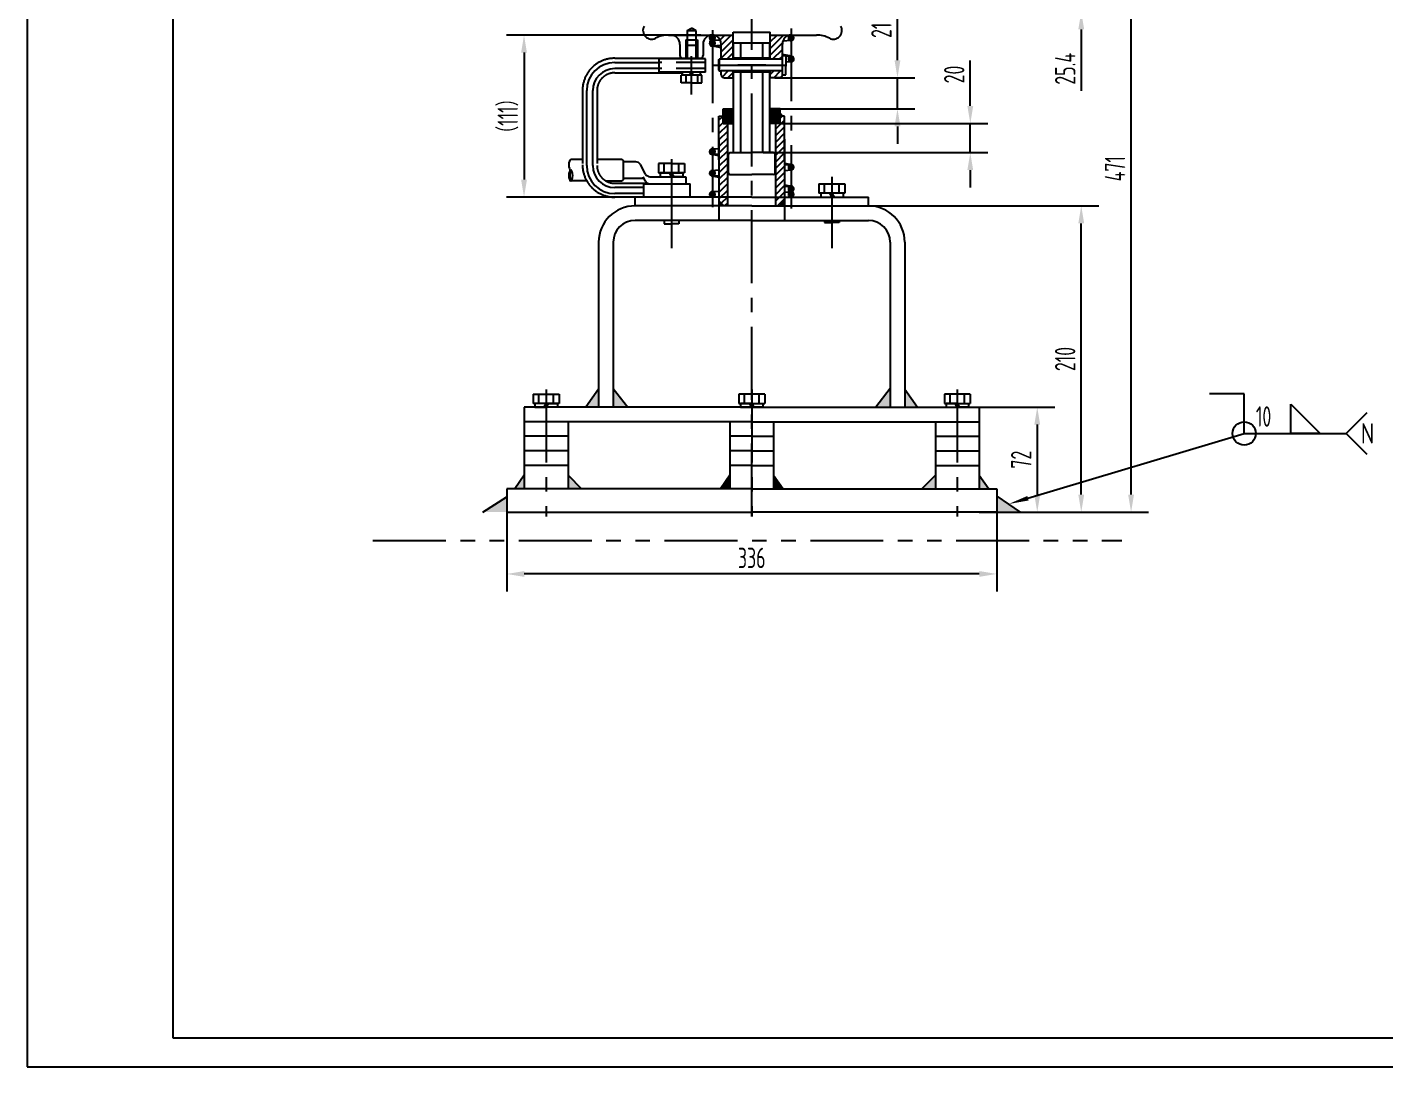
# Model space of a CAD drawing. Header units: millimetres. Extents: x 0 to 8400, y -230 to 5940.
# Drawn here: x 0 to 4656, y 0 to 3564 of the extents above; entities that cross this region are included whole.
import ezdxf
from ezdxf.enums import TextEntityAlignment as Align

# ---------------------------------------------------------------- set-up
doc = ezdxf.new("R2010")
doc.units = ezdxf.units.MM
doc.header["$LTSCALE"] = 200
for name, pattern in [('F', [0.75, 0.5, -0.25]), ('G', [2, 1.25, -0.25, 0.25, -0.25]), ('K', [2.5, 1.25, -0.25, 0.25, -0.25, 0.25, -0.25])]:
    doc.linetypes.add(name, pattern=pattern)
for name, color, linetype in [('01', 7, 'Continuous'), ('02', 1, 'Continuous'), ('04', 2, 'F'), ('05', 4, 'G'), ('07', 6, 'K'), ('08', 1, 'Continuous'), ('13', 3, 'Continuous')]:
    doc.layers.add(name, color=color, linetype=linetype)
doc.styles.get("Standard").update_dxf_attribs({"font": 'isocp', "width": 0.707, "bigfont": 'intecad.shx'})
doc.dimstyles.new('INTE', dxfattribs={"dimscale": 20, "dimtxt": 3.5, "dimasz": 3, "dimexe": 3, "dimexo": 0, "dimgap": 1, "dimtad": 1, "dimdec": 1, "dimdsep": 46, "dimtxsty": 'Standard', "dimcen": 0, "dimclrd": 1, "dimclre": 1, "dimclrt": 3, "dimaunit": 1, "dimadec": 0, "dimazin": 0, "dimtfac": 1, "dimtdec": 1, "dimtmove": 0, "dimatfit": 0, "dimfxl": 0, "dimarcsym": 0})
pattern_1 = [(45, (7817.8598, 835.6006), (-2.245064, 2.245064), [])]
pattern_2 = [(45, (7817.8598, 833.6006), (-2.245064, 2.245064), [])]

# ---------------------------------------------------------------- blocks, each defined once
blk = doc.blocks.new('*U133')
at = {"layer": '01'}
for p, q in [((-7.7, 2.6), (-7.7, 0)), ((0, 2.6), (-7.7, 2.6)), ((-7.7, 0), (0, 0)), ((0, 0), (-1.5, 2.6)), ((0, 2.6), (1.5, 0)), ((0, 2.6), (7.7, 2.6)), ((7.7, 0), (0, 0)), ((7.7, 2.6), (7.7, 0))]:
    blk.add_line(p, q, dxfattribs=at)
at = {"layer": '05'}
blk.add_line((0, 4.7), (0, -2.1), dxfattribs=at)
blk = doc.blocks.new('*U132')
at = {"layer": '01'}
for p, q in [((-7.7, 2.6), (-7.7, 0)), ((0, 2.6), (-7.7, 2.6)), ((-7.7, 0), (0, 0)), ((0, 0), (-1.5, 2.6)), ((0, 2.6), (1.5, 0)), ((0, 2.6), (7.7, 2.6)), ((7.7, 0), (0, 0)), ((7.7, 2.6), (7.7, 0))]:
    blk.add_line(p, q, dxfattribs=at)
at = {"layer": '05'}
blk.add_line((0, 4.7), (0, -2.1), dxfattribs=at)
blk = doc.blocks.new('*D134')
at = {"layer": '08', "color": 1, "lineweight": -2}
for p, q in [((2784.9, 4256.6), (3845.8, 4256.6)), ((3785.8, 1961.6), (3785.8, 4196.6)), ((3324.9, 1901.6), (3845.8, 1901.6))]:
    blk.add_line(p, q, dxfattribs=at)
at = {"layer": '08', "color": 1}
for points in [[(3775.8, 4196.6), (3795.8, 4196.6), (3785.8, 4256.6)], [(3775.8, 1961.6), (3795.8, 1961.6), (3785.8, 1901.6)]]:
    blk.add_solid(points, dxfattribs=at)
at = {"layer": 'Defpoints', "color": 0}
for p in [(2784.9, 4256.6), (3785.8, 4256.6), (3324.9, 1901.6)]:
    blk.add_point(p, dxfattribs=at)
at = {"layer": '08', "color": 3, "insert": (3730.8, 3079.1), "char_height": 70, "attachment_point": 5, "rotation": 90}
blk.add_mtext('471', dxfattribs=at)
blk = doc.blocks.new('*D139')
at = {"layer": '08', "color": 1, "lineweight": -2}
for p, q in [((3614.9, 3801.6), (3614.9, 3861.6)), ((3018, 3741.6), (3674.9, 3741.6)), ((3614.9, 3741.6), (3614.9, 3616.6)), ((3085, 3616.6), (3674.9, 3616.6)), ((3614.9, 3556.6), (3614.9, 3346.5))]:
    blk.add_line(p, q, dxfattribs=at)
at = {"layer": '08', "color": 1}
for points in [[(3604.9, 3801.6), (3624.9, 3801.6), (3614.9, 3741.6)], [(3604.9, 3556.6), (3624.9, 3556.6), (3614.9, 3616.6)]]:
    blk.add_solid(points, dxfattribs=at)
at = {"layer": 'Defpoints', "color": 0}
for p in [(3018, 3741.6), (3085, 3616.6), (3614.9, 3616.6)]:
    blk.add_point(p, dxfattribs=at)
at = {"layer": '08', "color": 3, "insert": (3559.9, 3421.6), "char_height": 70, "attachment_point": 5, "rotation": 90}
blk.add_mtext('25.4', dxfattribs=at)
blk = doc.blocks.new('*D140')
at = {"layer": '08', "color": 1, "lineweight": -2}
for p, q in [((2884.9, 2951.6), (3674.9, 2951.6)), ((3614.9, 1961.6), (3614.9, 2891.6)), ((3324.9, 1901.6), (3674.9, 1901.6))]:
    blk.add_line(p, q, dxfattribs=at)
at = {"layer": '08', "color": 1}
for points in [[(3604.9, 2891.6), (3624.9, 2891.6), (3614.9, 2951.6)], [(3604.9, 1961.6), (3624.9, 1961.6), (3614.9, 1901.6)]]:
    blk.add_solid(points, dxfattribs=at)
at = {"layer": 'Defpoints', "color": 0}
for p in [(2884.9, 2951.6), (3614.9, 2951.6), (3324.9, 1901.6)]:
    blk.add_point(p, dxfattribs=at)
at = {"layer": '08', "color": 3, "insert": (3559.9, 2426.6), "char_height": 70, "attachment_point": 5, "rotation": 90}
blk.add_mtext('210', dxfattribs=at)
blk = doc.blocks.new('*D141')
at = {"layer": '08', "color": 1, "lineweight": -2}
for p, q in [((3264.9, 2261.6), (3524, 2261.6)), ((3464, 2201.6), (3464, 1961.6)), ((3264.9, 1901.6), (3524, 1901.6))]:
    blk.add_line(p, q, dxfattribs=at)
at = {"layer": '08', "color": 1}
for points in [[(3454, 2201.6), (3474, 2201.6), (3464, 2261.6)], [(3454, 1961.6), (3474, 1961.6), (3464, 1901.6)]]:
    blk.add_solid(points, dxfattribs=at)
at = {"layer": 'Defpoints', "color": 0}
for p in [(3264.9, 2261.6), (3264.9, 1901.6), (3464, 1901.6)]:
    blk.add_point(p, dxfattribs=at)
at = {"layer": '08', "color": 3, "insert": (3409, 2081.6), "char_height": 70, "attachment_point": 5, "rotation": 90}
blk.add_mtext('72', dxfattribs=at)
blk = doc.blocks.new('*D143')
at = {"layer": '08', "color": 1, "lineweight": -2}
for p, q in [((2310.1, 3537.1), (1644, 3537.1)), ((1704, 3477.1), (1704, 3041.6)), ((2310.1, 2981.6), (1644, 2981.6))]:
    blk.add_line(p, q, dxfattribs=at)
at = {"layer": '08', "color": 1}
for points in [[(1694, 3477.1), (1714, 3477.1), (1704, 3537.1)], [(1694, 3041.6), (1714, 3041.6), (1704, 2981.6)]]:
    blk.add_solid(points, dxfattribs=at)
at = {"layer": 'Defpoints', "color": 0}
for p in [(2310.1, 3537.1), (1704, 2981.6), (2310.1, 2981.6)]:
    blk.add_point(p, dxfattribs=at)
at = {"layer": '08', "color": 3, "insert": (1649, 3259.4), "char_height": 70, "attachment_point": 5, "rotation": 90}
blk.add_mtext('（111）', dxfattribs=at)
blk = doc.blocks.new('*D144')
at = {"layer": '08', "color": 1, "lineweight": -2}
for p, q in [((3324.9, 1941.6), (3324.9, 1629.7)), ((1644.9, 1901.6), (1644.9, 1629.7)), ((3264.9, 1689.7), (1704.9, 1689.7))]:
    blk.add_line(p, q, dxfattribs=at)
at = {"layer": '08', "color": 1}
for points in [[(1704.9, 1699.7), (1704.9, 1679.7), (1644.9, 1689.7)], [(3264.9, 1699.7), (3264.9, 1679.7), (3324.9, 1689.7)]]:
    blk.add_solid(points, dxfattribs=at)
at = {"layer": 'Defpoints', "color": 0}
for p in [(3324.9, 1941.6), (1644.9, 1901.6), (1644.9, 1689.7)]:
    blk.add_point(p, dxfattribs=at)
at = {"layer": '08', "color": 3, "insert": (2484.9, 1744.7), "char_height": 70, "attachment_point": 5}
blk.add_mtext('336', dxfattribs=at)
blk = doc.blocks.new('*D153')
at = {"layer": '08', "color": 1, "lineweight": -2}
for p, q in [((2984.6, 3450.6), (2984.6, 3596.4)), ((2564.1, 3390.6), (3044.6, 3390.6)), ((2984.6, 3284.1), (2984.6, 3390.6)), ((2582.4, 3284.1), (3044.6, 3284.1)), ((2984.6, 3224.1), (2984.6, 3164.1))]:
    blk.add_line(p, q, dxfattribs=at)
at = {"layer": '08', "color": 1}
for points in [[(2974.6, 3450.6), (2994.6, 3450.6), (2984.6, 3390.6)], [(2974.6, 3224.1), (2994.6, 3224.1), (2984.6, 3284.1)]]:
    blk.add_solid(points, dxfattribs=at)
at = {"layer": 'Defpoints', "color": 0}
for p in [(2564.1, 3390.6), (2984.6, 3390.6), (2582.4, 3284.1)]:
    blk.add_point(p, dxfattribs=at)
at = {"layer": '08', "color": 3, "insert": (2929.6, 3553.5), "char_height": 70, "attachment_point": 5, "rotation": 90}
blk.add_mtext('21', dxfattribs=at)
blk = doc.blocks.new('*D154')
at = {"layer": '08', "color": 1, "lineweight": -2}
for p, q in [((3234.4, 3294.1), (3234.4, 3449.9)), ((2582.4, 3234.1), (3294.4, 3234.1)), ((3234.4, 3134.1), (3234.4, 3234.1)), ((2523.6, 3134.1), (3294.4, 3134.1)), ((3234.4, 3074.1), (3234.4, 3014.1))]:
    blk.add_line(p, q, dxfattribs=at)
at = {"layer": '08', "color": 1}
for points in [[(3224.4, 3294.1), (3244.4, 3294.1), (3234.4, 3234.1)], [(3224.4, 3074.1), (3244.4, 3074.1), (3234.4, 3134.1)]]:
    blk.add_solid(points, dxfattribs=at)
at = {"layer": 'Defpoints', "color": 0}
for p in [(2582.4, 3234.1), (3234.4, 3234.1), (2523.6, 3134.1)]:
    blk.add_point(p, dxfattribs=at)
at = {"layer": '08', "color": 3, "insert": (3179.4, 3402), "char_height": 70, "attachment_point": 5, "rotation": 90}
blk.add_mtext('20', dxfattribs=at)
blk = doc.blocks.new('*U163')
at = {"layer": '01'}
for points in [[(25, 292), (25, 5)], [(25, 5), (415, 5)]]:
    blk.add_lwpolyline(points, dxfattribs=at)
at = {"layer": '02'}
for points in [[(0, 297), (0, 0)], [(0, 0), (420, 0)]]:
    blk.add_lwpolyline(points, dxfattribs=at)

msp = doc.modelspace()

# ---------------------------------------------------------------- hatches: boundary and pattern name
at = {"layer": '01'}
for points in [[(2387.4, 3269.15), (2379.9, 3259.15), (2387.4, 3259.15)], [(2582.4, 3269.15), (2589.9, 3259.15), (2582.4, 3259.15)], [(2372.4, 2968.65), (2372.4, 2953.65), (2387.4, 2953.65)], [(2597.4, 2968.65), (2597.4, 2953.65), (2582.4, 2953.65)], [(2377.28, 1981.65), (2409.9, 2028.45), (2409.9, 1981.65)], [(2592.52, 1981.65), (2559.9, 2028.45), (2559.9, 1981.65)]]:
    msp.add_hatch(color=256, dxfattribs=at).paths.add_polyline_path(points)
h = msp.add_hatch(color=256, dxfattribs=at)
h.paths.add_polyline_path([(2009.9, 2325.24), (2009.9, 2261.65), (2059.65, 2261.65)])
h.paths.add_polyline_path([(1959.9, 2322.67), (1915.91, 2261.65), (1959.9, 2261.65)])
h = msp.add_hatch(color=256, dxfattribs=at)
h.paths.add_polyline_path([(2910.15, 2261.65), (2959.9, 2261.65), (2959.9, 2325.86)])
h.paths.add_polyline_path([(3009.9, 2261.65), (3053.89, 2261.65), (3009.9, 2322.67)])
h = msp.add_hatch(color=256, dxfattribs=at)
h.paths.add_polyline_path([(1854.9, 2028.45), (1854.9, 1981.65), (1901.57, 1981.65)])
h.paths.add_polyline_path([(1672.28, 1981.65), (1704.9, 1981.65), (1704.9, 2028.45)])
h = msp.add_hatch(color=256, dxfattribs=at)
h.paths.add_polyline_path([(3068.23, 1981.65), (3114.9, 1981.65), (3114.9, 2028.45)])
h.paths.add_polyline_path([(3264.9, 2028.45), (3264.9, 1981.65), (3297.52, 1981.65)])
at = {"layer": '02', "linetype": 'Continuous'}
h = msp.add_hatch(dxfattribs=at)
h.set_pattern_fill('LINE', color=1, angle=45, style=0)
h.set_pattern_definition(pattern_1)
h.paths.add_polyline_path([(2349.9, 3518.37), (2351.47, 3518.48, 0.8679073), (2350.97, 3537.09, 0.0087093), (2349.9, 3537.14)])
h.paths.add_polyline_path([(2349.63, 3518.35), (2349.9, 3518.37), (2349.9, 3537.14, 0.0025198), (2349.59, 3537.14, 0.9695107)])
h = msp.add_hatch(dxfattribs=at)
h.set_pattern_fill('LINE', color=1, angle=45, style=0)
h.set_pattern_definition(pattern_1)
h.paths.add_polyline_path([(2349.9, 3518.35), (2349.9, 3499.55, 0.0173811), (2350.55, 3499.57, 0.9658317)])
h.paths.add_polyline_path([(2349.9, 3518.35, 1), (2349.9, 3499.55)])
h = msp.add_hatch(dxfattribs=at)
h.set_pattern_fill('LINE', color=1, scale=5, angle=45, style=0)
h.set_pattern_definition([(45, (7817.86, 835.6), (-11.22532, 11.22532), [])])
h.paths.add_polyline_path([(2421.4, 3537.15), (2349.9, 3537.15, -0.0286448), (2350.97, 3537.09, -0.3958272), (2379.9, 3506.27), (2379.9, 3454.21), (2421.4, 3454.21)])
h.paths.add_polyline_path([(2421.4, 3390.65), (2421.4, 3414.08), (2379.9, 3414.08), (2379.9, 3400.65, 0.4142136), (2389.9, 3390.65)])
h.paths.add_polyline_path([(2579.9, 3390.65, 0.4251739), (2589.89, 3401.02), (2589.9, 3401.02), (2589.9, 3414.08), (2548.4, 3414.08), (2548.4, 3390.65)])
h.paths.add_polyline_path([(2589.9, 3506.27, -0.3958272), (2618.82, 3537.09, -0.0286448), (2619.9, 3537.15), (2548.4, 3537.15), (2548.4, 3454.21), (2589.9, 3454.21)])
at = {"layer": '02'}
h = msp.add_hatch(dxfattribs=at)
h.set_pattern_fill('LINE', color=256, angle=45, style=0)
h.set_pattern_definition(pattern_1)
h.paths.add_polyline_path([(2619.9, 3537.14, 0.0087093), (2618.82, 3537.09, 0.9443057), (2619.9, 3518.35)])
h.paths.add_polyline_path([(2620.21, 3537.14, 0.0025198), (2619.9, 3537.14), (2619.9, 3518.35, 0.9835841)])
h = msp.add_hatch(dxfattribs=at)
h.set_pattern_fill('LINE', color=256, angle=45, style=0)
h.set_pattern_definition(pattern_1)
h.paths.add_polyline_path([(2619.9, 3464.65, 0.0192237), (2619.18, 3464.62, 0.9622778), (2619.9, 3445.85)])
h.paths.add_polyline_path([(2619.9, 3464.65), (2619.9, 3445.85, 0.0192237), (2620.62, 3445.88, 0.9622778)])
at = {"layer": '02', "linetype": 'Continuous'}
h = msp.add_hatch(dxfattribs=at)
h.set_pattern_fill('LINE', color=1, scale=1.5, angle=135, style=0)
h.set_pattern_definition([(135, (-5526.9353, 811.4854), (-3.367596, -3.367596), [])])
h.paths.add_polyline_path([(2549.9, 3239.15), (2554.9, 3234.15), (2582.4, 3234.15), (2582.4, 3284.15), (2554.9, 3284.15), (2549.9, 3279.15)])
h.paths.add_polyline_path([(2419.9, 3279.15), (2414.9, 3284.15), (2387.4, 3284.15), (2387.4, 3234.15), (2414.9, 3234.15), (2419.9, 3239.15)])
h = msp.add_hatch(dxfattribs=at)
h.set_pattern_fill('LINE', color=1, scale=5, angle=45, style=0)
h.set_pattern_definition([(45, (7663.678, 835.6), (-11.22532, 11.22532), [])])
h.paths.add_polyline_path([(2588.13, 2958.55), (2602.35, 2958.55), (2602.35, 2977.01), (2588.13, 2977.01)], flags=9)
h.paths.add_polyline_path([(2387.4, 3259.15), (2372.4, 3259.15), (2372.4, 2968.65), (2387.4, 2953.65), (2402.4, 2953.65), (2402.4, 3234.15), (2387.4, 3234.15)])
h.paths.add_polyline_path([(2597.4, 3259.15), (2582.4, 3259.15), (2582.4, 3234.15), (2567.4, 3234.15), (2567.4, 2953.65), (2582.4, 2953.65), (2597.4, 2968.65)])
at = {"layer": '02'}
h = msp.add_hatch(dxfattribs=at)
h.set_pattern_fill('LINE', color=256, angle=45, style=0)
h.set_pattern_definition(pattern_2)
h.paths.add_polyline_path([(2349.9, 3147.08, 0.0192237), (2349.18, 3147.05, 0.7890257), (2346.3, 3129), (2349.9, 3128.28)])
h.paths.add_polyline_path([(2349.9, 3147.08), (2349.9, 3128.28, 0.0192237), (2350.62, 3128.31, 0.9622778)])
h = msp.add_hatch(dxfattribs=at)
h.set_pattern_fill('LINE', color=256, angle=45, style=0)
h.set_pattern_definition(pattern_2)
h.paths.add_polyline_path([(2619.9, 3093.75, 0.4142136), (2610.5, 3084.35), (2619.9, 3084.35)])
h.paths.add_polyline_path([(2619.9, 3084.35), (2610.5, 3084.35, 0.4142136), (2619.9, 3074.95)])
h.paths.add_polyline_path([(2619.9, 3093.75), (2619.9, 3084.35), (2629.3, 3084.35, 0.4142136)])
h.paths.add_polyline_path([(2629.3, 3084.35), (2619.9, 3084.35), (2619.9, 3074.95, 0.4142136)], flags=16)
h.paths.add_polyline_path([(2618.52, 3068.04), (2632.74, 3068.04), (2632.74, 3086.5), (2618.52, 3086.5)], flags=9)
h = msp.add_hatch(dxfattribs=at)
h.set_pattern_fill('LINE', color=256, angle=45, style=0)
h.set_pattern_definition(pattern_2)
h.paths.add_polyline_path([(2349.9, 3072.95, 0.0192237), (2349.18, 3072.92, 0.9622778), (2349.9, 3054.15)])
h.paths.add_polyline_path([(2349.9, 3072.95), (2349.9, 3054.15, 0.0192237), (2350.62, 3054.18, 0.9622778)])
h = msp.add_hatch(dxfattribs=at)
h.set_pattern_fill('LINE', color=256, angle=45, style=0)
h.set_pattern_definition(pattern_2)
h.paths.add_polyline_path([(2349.9, 3000.45), (2349.9, 2981.65, 1)])
h.paths.add_polyline_path([(2349.9, 3000.45, 1), (2349.9, 2981.65)])
h = msp.add_hatch(dxfattribs=at)
h.set_pattern_fill('LINE', color=256, angle=45, style=0)
h.set_pattern_definition(pattern_2)
h.paths.add_polyline_path([(2619.9, 3019.25, 0.0173811), (2619.25, 3019.23, 0.9658317), (2619.9, 3000.45)])
h.paths.add_polyline_path([(2619.9, 3019.25), (2619.9, 3000.45, 1)])
h = msp.add_hatch(dxfattribs=at)
h.set_pattern_fill('LINE', color=256, angle=45, style=0)
h.set_pattern_definition(pattern_2)
h.paths.add_polyline_path([(2619.9, 3000.43), (2618.33, 3000.32, 0.9194096), (2619.9, 2981.65)])
h.paths.add_polyline_path([(2620.17, 3000.44), (2619.9, 3000.43), (2619.9, 2981.65, 0.9856954)])
at = {"layer": '07'}
for points in [[(3324.9, 1956.89), (3324.9, 1901.65), (3405.23, 1901.65)], [(1562.68, 1901.65), (1644.9, 1901.65), (1644.9, 1953.94)]]:
    msp.add_hatch(color=256, dxfattribs=at).paths.add_polyline_path(points)

# ---------------------------------------------------------------- linework, layer by layer
for p, q in [((2379.9, 3493.4), (2348.07, 3499.73)), ((2376.57, 3520.23), (2349.25, 3518.33)), ((2349.9, 3537.15), (2421.4, 3537.15)), ((2379.9, 3501.61), (2350.55, 3499.57)), ((2547.4, 3509.15), (2422.4, 3509.15)), ((2620.55, 3518.37), (2591.59, 3516.35)), ((2619.57, 3537.15), (2619.9, 3537.15)), ((2326.05, 3455.15), (2167.55, 3455.15)), ((2621.73, 3464.47), (2589.9, 3470.8)), ((2619.18, 3464.62), (2601.3, 3463.24)), ((2620.62, 3445.88), (2601.3, 3444.39)), ((2014.85, 3443.15), (2167.55, 3443.15)), ((2167.55, 3422.15), (2014.85, 3422.15)), ((2326.05, 3410.15), (2167.55, 3410.15)), ((1918.85, 3089.65), (1918.85, 3347.15)), ((1939.85, 3089.65), (1939.85, 3347.15)), ((2387.4, 3284.15), (2414.9, 3284.15)), ((2582.4, 3284.15), (2547.4, 3284.15)), ((2372.4, 3259.15), (2387.4, 3259.15)), ((2387.4, 3234.15), (2422.4, 3234.15)), ((2582.4, 3234.15), (2547.4, 3234.15)), ((2597.4, 3259.15), (2582.4, 3259.15)), ((2346.23, 3129.01), (2372.4, 3123.8)), ((2349.18, 3147.05), (2372.4, 3148.84)), ((2350.62, 3128.31), (2372.4, 3129.99)), ((1904.35, 3110.16), (1864.12, 3110.16)), ((2038.25, 3110.16), (1954.35, 3110.16)), ((2045.25, 3044.62), (2045.25, 3103.16)), ((2087.59, 3102.46), (2045.25, 3102.46)), ((2120.43, 3060.86), (2103, 3093.25)), ((2349.18, 3072.92), (2372.4, 3074.71)), ((2597.4, 3098.22), (2619.9, 3093.75)), ((2597.4, 3092.04), (2619.18, 3093.72)), ((2597.4, 3073.19), (2620.62, 3074.98)), ((1917.36, 3037.62), (1864.12, 3037.62)), ((1983.96, 3037.62), (2038.25, 3037.62)), ((2115.33, 3045.33), (2045.25, 3045.33)), ((2120.43, 3035.86), (2112.11, 3051.31)), ((2114.9, 3026.65), (2273.4, 3026.65)), ((2135.84, 3051.65), (2258.79, 3051.65)), ((2258.79, 3051.65), (2258.79, 3026.65)), ((2348.07, 3054.33), (2372.4, 3049.49)), ((2350.62, 3054.18), (2372.4, 3055.85)), ((2114.9, 3014.65), (2014.85, 3014.65)), ((2114.9, 2993.65), (2014.85, 2993.65)), ((2484.9, 2981.65), (2084.9, 2981.65)), ((2084.9, 2951.65), (2084.9, 2981.65)), ((2349.25, 3000.43), (2372.4, 3002.04)), ((2350.55, 2981.67), (2372.4, 2983.19)), ((2484.9, 2981.65), (2884.9, 2981.65)), ((2597.4, 3023.91), (2621.73, 3019.07)), ((2597.4, 3017.7), (2619.25, 3019.23)), ((2597.4, 2998.86), (2620.55, 3000.47)), ((2884.9, 2951.65), (2884.9, 2981.65)), ((2484.9, 2951.65), (2084.9, 2951.65)), ((2484.9, 2951.65), (2884.9, 2951.65)), ((2484.9, 2901.65), (2084.9, 2901.65)), ((2484.9, 2901.65), (2884.9, 2901.65)), ((1704.9, 2261.65), (1704.9, 1981.65)), ((2484.9, 2261.65), (1704.9, 2261.65)), ((2484.9, 2261.65), (3264.9, 2261.65)), ((3264.9, 2261.65), (3264.9, 1981.65)), ((2484.9, 2211.65), (1704.9, 2211.65)), ((1854.9, 2211.65), (1854.9, 1981.65)), ((2409.9, 2211.65), (2409.9, 1981.65)), ((2484.9, 2211.65), (3264.9, 2211.65)), ((2559.9, 2211.65), (2559.9, 1981.65)), ((3114.9, 2211.65), (3114.9, 1981.65)), ((1854.9, 2161.65), (1704.9, 2161.65)), ((2484.9, 2161.65), (2409.9, 2161.65)), ((2484.9, 2161.65), (2559.9, 2161.65)), ((3114.9, 2161.65), (3264.9, 2161.65)), ((1854.9, 2111.65), (1704.9, 2111.65)), ((2484.9, 2111.65), (2409.9, 2111.65)), ((2484.9, 2111.65), (2559.9, 2111.65)), ((3114.9, 2111.65), (3264.9, 2111.65)), ((1854.9, 2061.65), (1704.9, 2061.65)), ((2484.9, 2061.65), (2409.9, 2061.65)), ((2484.9, 2061.65), (2559.9, 2061.65)), ((3114.9, 2061.65), (3264.9, 2061.65)), ((2484.9, 1981.65), (1644.9, 1981.65)), ((1644.9, 1981.65), (1644.9, 1901.65)), ((2484.9, 1981.65), (3324.9, 1981.65)), ((3324.9, 1981.65), (3324.9, 1901.65)), ((1644.9, 1901.65), (2484.9, 1901.65)), ((3324.9, 1901.65), (2484.9, 1901.65))]:
    msp.add_line(p, q)
for centre, radius, start, end in [((2349.9, 3527.75), 9.4, 90, 268.34903), ((2349.9, 3508.95), 9.4, 90, 273.98306), ((2619.9, 3527.75), 9.4, 270, 90), ((2619.9, 3455.25), 9.4, 274.4052, 94.4052), ((2619.9, 3455.25), 9.4, 274.4052, 94.4052), ((2014.85, 3347.15), 96, 90, 180), ((2014.85, 3347.15), 75, 90, 180), ((2014.85, 3089.65), 96, 180, 270), ((2014.85, 3089.65), 75, 180, 270), ((2038.25, 3103.16), 7, 0, 90), ((2087.59, 3084.96), 17.5, 28.27589, 90), ((2619.9, 3084.35), 9.4, 270, 90), ((2038.25, 3044.62), 7, 270, 0), ((2135.84, 3069.15), 17.5, 208.27589, 270), ((2135.84, 3044.15), 17.5, 208.27589, 270), ((2619.9, 3009.85), 9.4, 270, 93.98306), ((2619.9, 2991.05), 9.4, 270, 88.34903)]:
    msp.add_arc(centre, radius, start, end)
msp.add_ellipse((1864.12, 3092.02), major_axis=(0, -18.13), ratio=0.3710481, start_param=3.1415927, end_param=6.2831853)
at = {"extrusion": (0, 0, -1)}
msp.add_ellipse((1864.12, 3055.76), major_axis=(0, -18.13), ratio=0.3710481, dxfattribs=at)
msp.add_ellipse((1868.59, 3055.76), major_axis=(0, 18.13), ratio=0.3710481, start_param=3.4801699, end_param=5.9446081, dxfattribs=at)
at = {"layer": '01'}
for p, q in [((2421.4, 3547.15), (2548.4, 3547.15)), ((2198.9, 3537.15), (2421.4, 3537.15)), ((2238.65, 3505.15), (2238.65, 3467.65)), ((2318.15, 3506.27), (2318.15, 3467.65)), ((2379.9, 3454.21), (2379.9, 3506.27)), ((2447.4, 3457.9), (2447.4, 3509.15)), ((2522.4, 3457.9), (2522.4, 3509.15)), ((2548.4, 3537.15), (2707.4, 3537.15)), ((2589.9, 3400.65), (2589.9, 3506.27)), ((2167.55, 3410.15), (2167.55, 3455.15)), ((2248.65, 3457.65), (2308.15, 3457.65)), ((2326.05, 3410.15), (2326.05, 3455.15)), ((2371, 3451.71), (2373.5, 3454.21)), ((2371, 3451.71), (2371, 3416.58)), ((2379.9, 3454.21), (2373.5, 3454.21)), ((2373.5, 3454.21), (2373.5, 3414.08)), ((2589.9, 3467.28), (2601.3, 3467.28)), ((2601.3, 3467.28), (2601.3, 3434.15)), ((2242.9, 3373.15), (2242.9, 3399.65)), ((2313.9, 3399.65), (2242.9, 3399.65)), ((2247.65, 3399.65), (2247.65, 3410.15)), ((2258.4, 3399.65), (2258.4, 3373.15)), ((2278.4, 3399.65), (2272.34, 3410.15)), ((2278.4, 3410.15), (2284.46, 3399.65)), ((2298.4, 3399.65), (2298.4, 3373.15)), ((2309.15, 3399.65), (2309.15, 3410.15)), ((2313.9, 3373.15), (2313.9, 3399.65)), ((2371, 3416.58), (2373.5, 3414.08)), ((2373.5, 3414.08), (2379.9, 3414.08)), ((2379.9, 3400.65), (2379.9, 3414.08)), ((2447.4, 3134.15), (2447.4, 3410.4)), ((2522.4, 3134.15), (2522.4, 3410.4)), ((2589.9, 3401.02), (2601.3, 3401.02)), ((2601.3, 3401.02), (2601.3, 3434.15)), ((2278.4, 3373.15), (2242.9, 3373.15)), ((2278.4, 3373.15), (2313.9, 3373.15)), ((2389.9, 3390.65), (2421.4, 3390.65)), ((2579.9, 3390.65), (2548.4, 3390.65)), ((2387.4, 3234.15), (2387.4, 3284.15)), ((2414.9, 3284.15), (2422.4, 3284.15)), ((2582.4, 3234.15), (2582.4, 3284.15)), ((2582.4, 3269.15), (2589.9, 3259.15)), ((2372.4, 3180.07), (2372.4, 2951.65)), ((2597.4, 3180.07), (2597.4, 2951.65)), ((2209.9, 3096.65), (2165.47, 3096.65)), ((2165.47, 3096.65), (2165.47, 3064.65)), ((2184.9, 3064.65), (2184.9, 3096.65)), ((2209.9, 3096.65), (2254.32, 3096.65)), ((2234.9, 3064.65), (2234.9, 3096.65)), ((2254.32, 3096.65), (2254.32, 3064.65)), ((2114.9, 2981.65), (2114.9, 3026.65)), ((2165.47, 3064.65), (2209.9, 3064.65)), ((2254.32, 3064.65), (2209.9, 3064.65)), ((2273.4, 2981.65), (2273.4, 3026.65)), ((2715.47, 3026.65), (2804.32, 3026.65)), ((2715.47, 3026.65), (2715.47, 2994.65)), ((2734.9, 2994.65), (2734.9, 3026.65)), ((2784.9, 2994.65), (2784.9, 3026.65)), ((2804.32, 3026.65), (2804.32, 2994.65)), ((2804.32, 2994.65), (2715.47, 2994.65)), ((2721.4, 2994.65), (2721.4, 2981.65)), ((2759.9, 2981.65), (2752.39, 2994.65)), ((2759.9, 2994.65), (2767.4, 2981.65)), ((2798.4, 2994.65), (2798.4, 2981.65)), ((2372.4, 2968.65), (2389.4, 2951.65)), ((2597.4, 2968.65), (2582.4, 2953.65)), ((1735.47, 2306.65), (1824.32, 2306.65)), ((1735.47, 2306.65), (1735.47, 2274.65)), ((1754.9, 2274.65), (1754.9, 2306.65)), ((1804.9, 2274.65), (1804.9, 2306.65)), ((1824.32, 2306.65), (1824.32, 2274.65)), ((1959.9, 2322.67), (1915.91, 2261.65)), ((2009.9, 2325.24), (2059.65, 2261.65)), ((2529.32, 2306.65), (2440.47, 2306.65)), ((2440.47, 2306.65), (2440.47, 2274.65)), ((2459.9, 2274.65), (2459.9, 2306.65)), ((2509.9, 2274.65), (2509.9, 2306.65)), ((2529.32, 2306.65), (2529.32, 2274.65)), ((2959.9, 2325.86), (2910.15, 2261.65)), ((3009.9, 2322.67), (3053.89, 2261.65)), ((3234.32, 2306.65), (3145.47, 2306.65)), ((3145.47, 2306.65), (3145.47, 2274.65)), ((3164.9, 2274.65), (3164.9, 2306.65)), ((3214.9, 2274.65), (3214.9, 2306.65)), ((3234.32, 2306.65), (3234.32, 2274.65)), ((4173.86, 2307.11), (4054.34, 2307.11)), ((4173.86, 2171.43), (4173.86, 2307.11)), ((1824.32, 2274.65), (1735.47, 2274.65)), ((2440.47, 2274.65), (2529.32, 2274.65)), ((3145.47, 2274.65), (3234.32, 2274.65)), ((1704.9, 2028.45), (1672.28, 1981.65)), ((1854.9, 2028.45), (1901.57, 1981.65)), ((2409.9, 2028.45), (2377.28, 1981.65)), ((2559.9, 2028.45), (2592.52, 1981.65)), ((3114.9, 2028.45), (3068.23, 1981.65)), ((3264.9, 2028.45), (3297.52, 1981.65)), ((3324.9, 1956.89), (3405.23, 1901.65)), ((1562.68, 1901.65), (1644.9, 1953.94))]:
    msp.add_line(p, q, dxfattribs=at)
at = {"layer": '01', "color": 7, "linetype": 'Continuous'}
for p, q in [((2421.4, 3454.21), (2421.4, 3547.15)), ((2548.4, 3454.21), (2548.4, 3547.15)), ((2422.4, 3454.21), (2422.4, 3509.15)), ((2547.4, 3454.21), (2547.4, 3509.15)), ((2548.4, 3454.21), (2379.9, 3454.21)), ((2484.9, 3457.9), (2422.4, 3457.9)), ((2547.4, 3457.9), (2484.9, 3457.9)), ((2589.9, 3454.21), (2548.4, 3454.21)), ((2548.4, 3414.08), (2379.9, 3414.08)), ((2421.4, 3390.65), (2421.4, 3414.08)), ((2422.4, 3134.15), (2422.4, 3414.08)), ((2484.9, 3410.4), (2422.4, 3410.4)), ((2547.4, 3410.4), (2484.9, 3410.4)), ((2547.4, 3134.15), (2547.4, 3414.08)), ((2548.4, 3390.65), (2548.4, 3414.08)), ((2589.9, 3414.08), (2548.4, 3414.08)), ((2419.9, 3279.15), (2414.9, 3284.15)), ((2419.9, 3239.15), (2419.9, 3279.15)), ((2419.9, 3279.15), (2422.4, 3279.15)), ((2549.9, 3279.15), (2547.4, 3279.15)), ((2549.9, 3279.15), (2554.9, 3284.15)), ((2549.9, 3239.15), (2549.9, 3279.15)), ((2372.4, 3109.15), (2372.4, 3259.15)), ((2402.4, 2951.65), (2402.4, 3234.15)), ((2414.9, 3234.15), (2419.9, 3239.15)), ((2419.9, 3239.15), (2422.4, 3239.15)), ((2549.9, 3239.15), (2547.4, 3239.15)), ((2554.9, 3234.15), (2549.9, 3239.15)), ((2567.4, 2951.65), (2567.4, 3234.15)), ((2597.4, 3109.15), (2597.4, 3259.15)), ((2404.9, 3064.15), (2404.9, 3129.15)), ((2409.9, 3134.15), (2484.9, 3134.15)), ((2559.9, 3134.15), (2484.9, 3134.15)), ((2564.9, 3064.15), (2564.9, 3129.15)), ((2409.9, 3059.15), (2484.9, 3059.15)), ((2559.9, 3059.15), (2484.9, 3059.15)), ((2184.9, 2901.65), (2184.9, 2889.65)), ((2184.9, 2889.65), (2209.9, 2889.65)), ((2234.9, 2889.65), (2209.9, 2889.65)), ((2234.9, 2901.65), (2234.9, 2889.65)), ((2734.9, 2901.65), (2734.9, 2894.65)), ((2734.9, 2894.65), (2759.9, 2894.65)), ((2784.9, 2894.65), (2759.9, 2894.65)), ((2784.9, 2901.65), (2784.9, 2894.65)), ((1959.9, 2826.65), (1959.9, 2261.65)), ((2009.9, 2826.65), (2009.9, 2261.65)), ((2959.9, 2826.65), (2959.9, 2261.65)), ((3009.9, 2826.65), (3009.9, 2261.65))]:
    msp.add_line(p, q, dxfattribs=at)
at = {"layer": '01'}
msp.add_lwpolyline([(4333.86, 2271.43), (4433.86, 2171.43), (4333.86, 2171.43)], close=True, dxfattribs=at)
msp.add_circle((4173.86, 2171.43), 40, dxfattribs=at)
for centre, radius, start, end in [((2141.63, 3552.96), 29.73, 151.33353, 297.33032), ((2764.67, 3552.96), 29.73, 242.66968, 28.66647), ((2198.9, 3442.15), 95, 90, 117.33032), ((2206.65, 3505.15), 32, 0, 90), ((2349.02, 3506.27), 30.87, 0, 180), ((2620.77, 3506.27), 30.87, 90, 180), ((2707.4, 3442.15), 95, 62.66968, 90), ((2248.65, 3467.65), 10, 180, 270), ((2308.15, 3467.65), 10, 270, 0), ((2389.9, 3400.65), 10, 180, 270), ((2579.9, 3400.65), 10, 270, 0)]:
    msp.add_arc(centre, radius, start, end, dxfattribs=at)
at = {"layer": '01', "color": 7, "linetype": 'Continuous'}
for centre, radius, start, end in [((2349.9, 3527.75), 9.4, 271.65097, 90), ((2349.9, 3508.95), 9.4, 273.98306, 90), ((2619.9, 3527.75), 9.4, 90, 270), ((2619.9, 3455.25), 9.4, 94.4052, 274.4052), ((2349.9, 3137.68), 9.4, 94.4052, 274.4052), ((2349.9, 3137.68), 9.4, 274.4052, 94.4052), ((2409.9, 3129.15), 5, 90, 180), ((2559.9, 3129.15), 5, 0, 90), ((2619.9, 3084.35), 9.4, 90, 270), ((2349.9, 3063.55), 9.4, 94.4052, 274.4052), ((2349.9, 3063.55), 9.4, 274.4052, 94.4052), ((2409.9, 3064.15), 5, 180, 270), ((2559.9, 3064.15), 5, 270, 0), ((2349.9, 2991.05), 9.4, 90, 270), ((2349.9, 2991.05), 9.4, 270, 90), ((2619.9, 3009.85), 9.4, 91.65097, 270), ((2619.9, 2991.05), 9.4, 91.65097, 270), ((2084.9, 2826.65), 125, 90, 180), ((2884.9, 2826.65), 125, 0, 90), ((2084.9, 2826.65), 75, 90, 180), ((2884.9, 2826.65), 75, 0, 90)]:
    msp.add_arc(centre, radius, start, end, dxfattribs=at)
at = {"layer": '02'}
for points in [[(4594.57, 2242.14), (4523.86, 2171.43), (4594.57, 2100.72)], [(3432.12, 1949.35), (4173.86, 2171.43), (4523.86, 2171.43)]]:
    msp.add_lwpolyline(points, dxfattribs=at)
msp.add_lwpolyline([(3365.07, 1929.27, 0, 16, 0), (3432.12, 1949.35, 16, 16, 0)], format="xyseb", dxfattribs=at)
at = {"layer": '04', "color": 2, "linetype": 'F'}
for p, q in [((2263.4, 3552.65), (2278.4, 3561.31)), ((2263.4, 3552.65), (2293.4, 3552.65)), ((2263.4, 3552.65), (2263.4, 3457.65)), ((2293.4, 3552.65), (2278.4, 3561.31)), ((2293.4, 3552.65), (2293.4, 3457.65)), ((2258.4, 3521.15), (2298.4, 3521.15)), ((2258.4, 3521.15), (2258.4, 3457.65)), ((2298.4, 3521.15), (2298.4, 3457.65))]:
    msp.add_line(p, q, dxfattribs=at)
at = {"layer": '04'}
for p, q in [((2258.4, 3502.31), (2298.4, 3502.31)), ((2326.05, 3443.15), (2167.55, 3443.15)), ((2326.05, 3422.15), (2167.55, 3422.15)), ((2372.4, 2951.65), (2372.4, 2901.65)), ((2597.4, 2951.65), (2597.4, 2901.65))]:
    msp.add_line(p, q, dxfattribs=at)
msp.add_arc((2619.9, 3455.25), 9.4, 94.4052, 274.4052, dxfattribs=at)
at = {"layer": '05', "color": 142, "linetype": 'G'}
msp.add_line((2484.9, 1886.9), (2484.9, 3668), dxfattribs=at)
at = {"layer": '05'}
for p, q in [((2349.9, 3553.74), (2349.9, 2946.96)), ((2619.9, 3560), (2619.9, 2943.04)), ((2278.4, 3333.15), (2278.4, 3465.08)), ((2209.9, 3111.97), (2209.9, 2896.9)), ((2209.9, 3041.97), (2209.9, 2806.9)), ((2759.9, 3051.65), (2759.9, 2876.65)), ((2759.9, 3041.97), (2759.9, 2806.9)), ((1779.9, 2321.97), (1779.9, 1886.9)), ((2484.9, 2321.97), (2484.9, 1886.9)), ((3189.9, 2321.97), (3189.9, 1886.9))]:
    msp.add_line(p, q, dxfattribs=at)
at = {"layer": '05', "color": 4, "linetype": 'G'}
for p, q in [((2354.9, 3434.15), (2614.9, 3434.15)), ((2532.65, 3434.15), (2437.15, 3434.15))]:
    msp.add_line(p, q, dxfattribs=at)
at = {"layer": '07', "color": 6, "linetype": 'K'}
for p, q in [((2014.85, 3457.65), (2242.03, 3457.65)), ((2014.85, 3407.65), (2247.65, 3407.65)), ((1904.35, 3347.15), (1904.35, 3089.65)), ((1954.35, 3347.15), (1954.35, 3089.65)), ((2014.85, 3029.15), (2126.82, 3029.15)), ((2113.9, 2981.65), (2014.85, 2981.65))]:
    msp.add_line(p, q, dxfattribs=at)
at = {"layer": '07'}
for p, q in [((3324.9, 1901.65), (3754.64, 1901.65)), ((1185.94, 1804.4), (3754.64, 1804.4))]:
    msp.add_line(p, q, dxfattribs=at)
at = {"layer": '07', "color": 6, "linetype": 'K'}
for centre, radius, start, end in [((2014.85, 3347.15), 110.5, 90, 180), ((2014.85, 3347.15), 60.5, 90, 180), ((2014.85, 3092.15), 110.5, 180, 270), ((2014.85, 3089.65), 60.5, 180, 270)]:
    msp.add_arc(centre, radius, start, end, dxfattribs=at)

# ---------------------------------------------------------------- block references
at = {"xscale": 5, "yscale": 5, "zscale": 5}
msp.add_blockref('*U132', (2209.9, 3051.65), dxfattribs=at)
at = {"layer": '01'}
for name, p, xscale, yscale, zscale in [('*U163', (0, 0), 20, 20, 20), ('*U133', (1779.9, 2261.65), -5, 5, 5), ('*U133', (2484.9, 2261.65), 5, 5, 5), ('*U133', (3189.9, 2261.65), 5, 5, 5)]:
    msp.add_blockref(name, p, dxfattribs=dict(at, xscale=xscale, yscale=yscale, zscale=zscale))

# ---------------------------------------------------------------- texts
at = {"layer": '13', "width": 0.707}
msp.add_text('10', height=70, dxfattribs=at).set_placement((4213.86, 2194.43))
at = {"layer": '13', "width": 1.010989}
msp.add_text('N', height=70, dxfattribs=at).set_placement((4573.86, 2136.43), (4619.86, 2136.43), align=Align.FIT)

# ---------------------------------------------------------------- dimensions: what is measured, and where the dimension line sits
at = {"layer": '08'}
for base, p1, p2, text, picture, middle in [((3785.82, 4256.65), (3324.9, 1901.65), (2784.9, 4256.65), '471', '*D134', (3730.82, 3079.15)), ((3614.94, 3616.65), (3018.03, 3741.65), (3084.97, 3616.65), '25.4', '*D139', (3559.93, 3421.58)), ((2984.57, 3390.65), (2582.4, 3284.15), (2564.15, 3390.65), '21', '*D153', (2929.57, 3553.55)), ((1704.02, 2981.65), (2310.15, 3537.15), (2310.15, 2981.65), '\\M+5A3A8111\\M+5A3A9', '*D143', (1649.02, 3259.4)), ((3614.94, 2951.65), (3324.9, 1901.65), (2884.9, 2951.65), '210', '*D140', (3559.93, 2426.65)), ((3463.97, 1901.65), (3264.9, 2261.65), (3264.9, 1901.65), '72', '*D141', (3408.96, 2081.65))]:
    dim = msp.add_linear_dim(base=base, p1=p1, p2=p2, angle=90, text=text, dimstyle='INTE', dxfattribs=at)
    dim.commit()
    dim.dimension.update_dxf_attribs({"geometry": picture, "text_midpoint": middle})
dim = msp.add_linear_dim(base=(3234.36, 3234.15), p1=(2523.65, 3134.15), p2=(2582.4, 3234.15), angle=90, text='20', dimstyle='INTE', override={"dimgap": 1, "dimdec": 1, "dimzin": 8, "dimpost": '<>', "dimtol": 0, "dimlim": 0, "dimtp": 0, "dimtm": 0, "dimtfac": 0.7}, dxfattribs=at)
dim.commit()
dim.dimension.update_dxf_attribs({"geometry": '*D154', "text_midpoint": (3179.35, 3402.02)})
dim = msp.add_linear_dim(base=(1644.9, 1689.74), p1=(3324.9, 1941.65), p2=(1644.9, 1901.65), text='336', dimstyle='INTE', dxfattribs=at)
dim.commit()
dim.dimension.update_dxf_attribs({"geometry": '*D144', "text_midpoint": (2484.9, 1744.74)})

doc.saveas('drawing.dxf')
